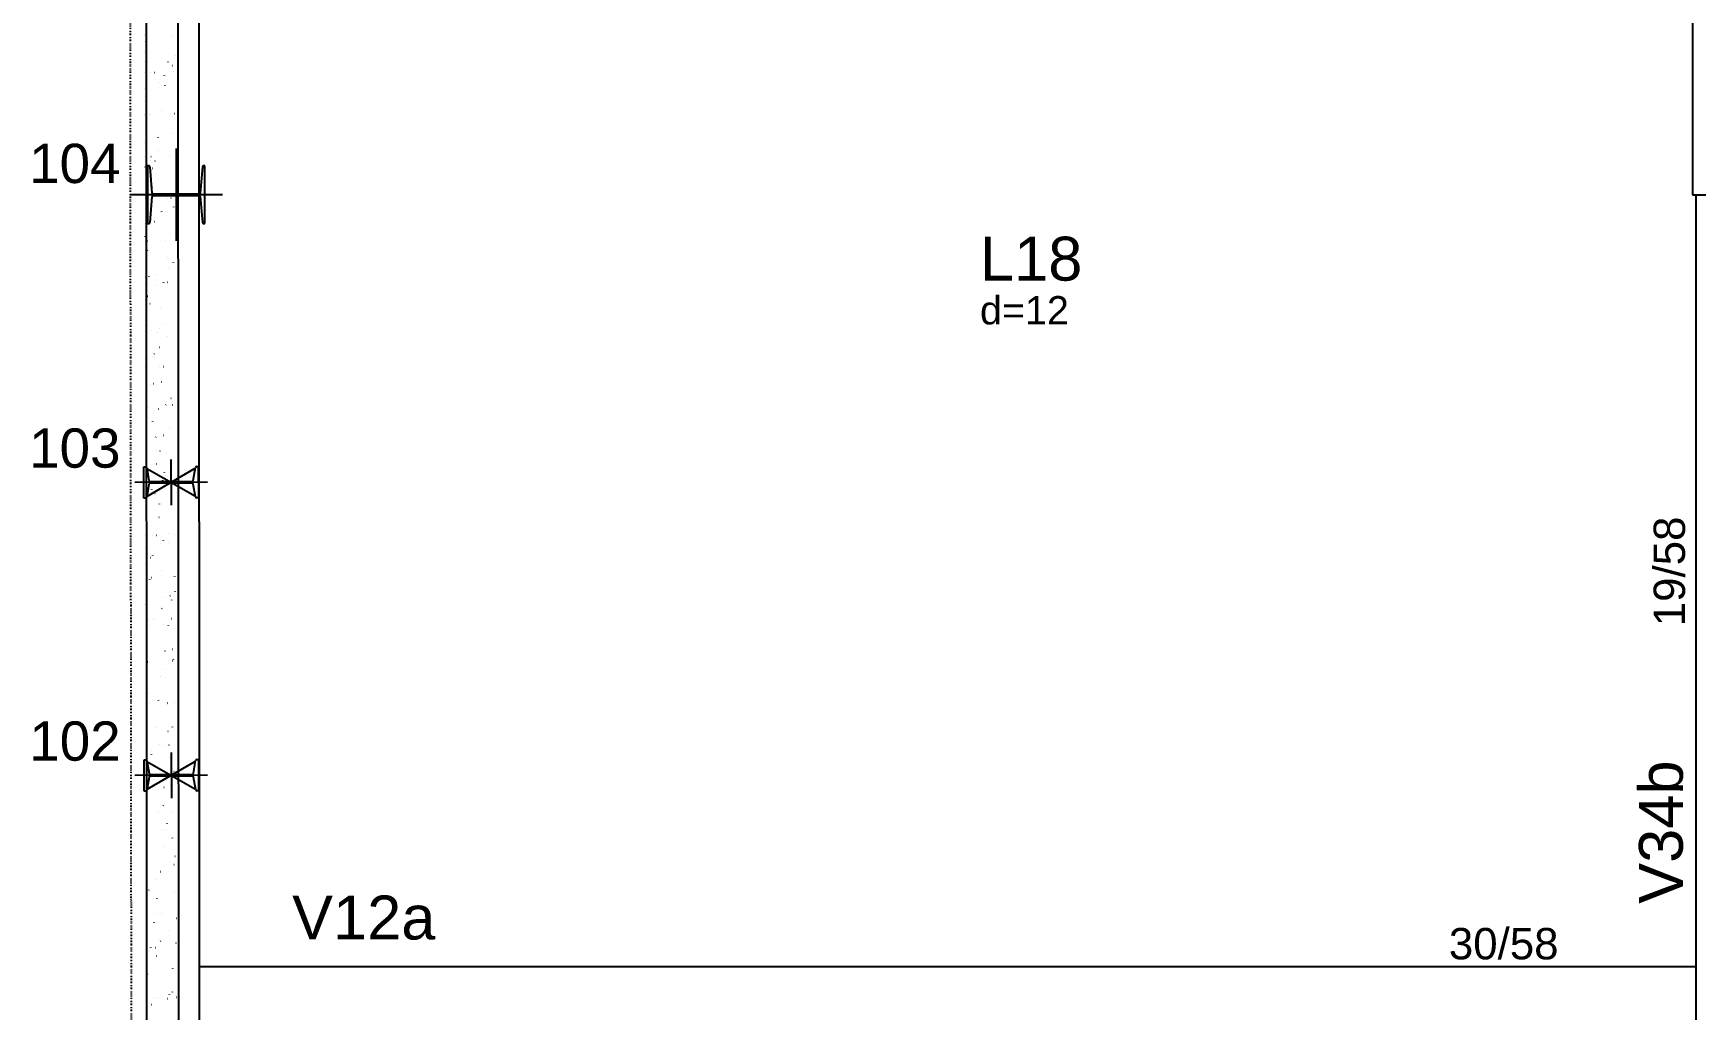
# Model space of a CAD drawing. Header units: millimetres. Extents: x 4424 to 9312, y 4538 to 9372.
# Drawn here: x 4445 to 5240, y 7080 to 7547 of the extents above; entities that cross this region are included whole.
import ezdxf

# ---------------------------------------------------------------- set-up
doc = ezdxf.new("R2010")
doc.units = ezdxf.units.MM
doc.linetypes.add('ESTILO_TQS_0003', pattern=[1.5, 0.5, -0.4, 0.1, -0.5])
for name, color, linetype in [('1', 4, 'Continuous'), ('10', 13, 'Continuous'), ('11', 22, 'Continuous'), ('13', 76, 'Continuous'), ('19', 5, 'Continuous'), ('24', 5, 'ESTILO_TQS_0003'), ('3', 2, 'Continuous'), ('49', 20, 'Continuous'), ('51', 6, 'Continuous'), ('52', 21, 'Continuous'), ('8', 5, 'Continuous')]:
    doc.layers.add(name, color=color, linetype=linetype)
doc.styles.get("Standard").update_dxf_attribs({"font": 'arial.ttf'})

# ---------------------------------------------------------------- blocks, each defined once
blk = doc.blocks.new('_H9EFD498501-010')
for p, q in [((189.286906, 3156.401925), (189.286906, 3156.401925)), ((189.286906, 3156.401925), (189.286906, 3156.401925)), ((189.286906, 3156.401925), (189.286906, 3156.401925)), ((189.287157, 3156.24727), (189.287157, 3156.24727)), ((189.287157, 3156.24727), (189.287157, 3156.24727)), ((202.13106, 3156.047022), (202.140849, 3156.121381)), ((189.299536, 3148.621326), (189.299536, 3148.621326)), ((189.914252, 3153.290554), (189.924041, 3153.364912)), ((203.892076, 3146.749255), (203.952667, 3146.762688)), ((189.307823, 3143.516004), (189.307823, 3143.516004)), ((190.71208, 3143.827321), (190.785302, 3143.843554)), ((192.114615, 3138.394658), (192.189543, 3138.39793)), ((193.98783, 3138.476445), (194.062759, 3138.479716)), ((200.466851, 3143.4061), (200.47664, 3143.480459)), ((202.436594, 3141.75826), (202.482251, 3141.817761)), ((202.829407, 3138.862476), (202.904336, 3138.865748)), ((189.316335, 3138.272483), (189.316335, 3138.272483)), ((189.316335, 3138.272483), (189.316335, 3138.272483)), ((189.316335, 3138.272483), (189.316335, 3138.272483)), ((189.32874, 3130.630084), (189.32874, 3130.630084)), ((189.32874, 3130.630084), (189.32874, 3130.630084)), ((189.32874, 3130.630084), (189.32874, 3130.630084)), ((196.295713, 3133.755308), (196.34137, 3133.81481)), ((198.692711, 3136.879137), (198.738368, 3136.938638)), ((198.978852, 3132.103629), (198.988641, 3132.177987)), ((189.338385, 3124.688342), (189.338385, 3124.688342)), ((190.040689, 3125.603602), (190.086346, 3125.663104)), ((189.348966, 3118.169773), (189.348966, 3118.169773)), ((189.348966, 3118.169773), (189.348966, 3118.169773)), ((189.349657, 3117.744163), (189.349657, 3117.744163)), ((191.541591, 3118.265505), (191.616519, 3118.268776)), ((191.789964, 3118.285166), (191.863187, 3118.301399)), ((197.388064, 3120.020395), (197.397853, 3120.094753)), ((201.656954, 3118.707151), (201.731883, 3118.710423)), ((203.530169, 3118.788938), (203.605098, 3118.792209)), ((195.723855, 3107.379473), (195.733645, 3107.453831)), ((201.876744, 3109.40296), (201.922401, 3109.462462)), ((189.370574, 3104.858243), (189.370574, 3104.858243)), ((189.370574, 3104.858243), (189.370574, 3104.858243)), ((189.370574, 3104.858243), (189.370574, 3104.858243)), ((195.621721, 3101.251255), (195.667378, 3101.310756)), ((189.381598, 3098.067063), (189.381598, 3098.067063)), ((189.381598, 3098.067063), (189.381598, 3098.067063)), ((189.381598, 3098.067063), (189.381598, 3098.067063)), ((189.389613, 3093.129413), (189.389613, 3093.129413)), ((189.389613, 3093.129413), (189.389613, 3093.129413)), ((189.391491, 3091.972322), (189.391491, 3091.972322)), ((189.48084, 3093.248303), (189.526497, 3093.307804)), ((190.369138, 3098.11018), (190.444066, 3098.113451)), ((191.877838, 3096.372131), (191.923495, 3096.431633)), ((192.242353, 3098.191966), (192.317282, 3098.195238)), ((192.867848, 3092.743012), (192.941071, 3092.759245)), ((194.235856, 3096.077001), (194.245646, 3096.15136)), ((201.08393, 3098.577998), (201.158859, 3098.581269)), ((192.645068, 3083.993767), (192.654858, 3084.068125)), ((189.412408, 3079.086402), (189.412408, 3079.086402)), ((189.412408, 3079.086402), (189.412408, 3079.086402)), ((189.414229, 3077.964353), (189.414229, 3077.964353)), ((189.414229, 3077.964353), (189.414229, 3077.964353)), ((189.562625, 3079.119704), (189.635847, 3079.135937)), ((189.796114, 3077.981026), (189.871042, 3077.984298)), ((199.911477, 3078.422673), (199.986406, 3078.425944)), ((201.202752, 3076.898907), (201.248409, 3076.958408)), ((201.784692, 3078.504459), (201.859621, 3078.507731)), ((190.98086, 3071.352845), (190.990649, 3071.427203)), ((193.945733, 3067.200858), (194.018955, 3067.217091)), ((195.061871, 3068.895955), (195.107528, 3068.955456)), ((197.458869, 3072.019784), (197.504526, 3072.079285)), ((203.197667, 3074.109314), (203.207457, 3074.183672)), ((189.433324, 3066.200481), (189.433324, 3066.200481)), ((189.433324, 3066.200481), (189.433324, 3066.200481)), ((189.433324, 3066.200481), (189.433324, 3066.200481)), ((189.44084, 3061.570485), (189.44084, 3061.570485)), ((189.44084, 3061.570485), (189.44084, 3061.570485)), ((189.443911, 3059.678562), (189.443911, 3059.678562)), ((189.443911, 3059.678562), (189.443911, 3059.678562)), ((189.443911, 3059.678562), (189.443911, 3059.678562)), ((189.492861, 3060.050374), (189.50265, 3060.124732)), ((190.284623, 3066.389209), (190.357845, 3066.405442)), ((201.533458, 3061.468392), (201.543248, 3061.54275)), ((189.44686, 3057.861643), (189.44686, 3057.861643)), ((189.454241, 3053.314561), (189.454241, 3053.314561)), ((189.454241, 3053.314561), (189.454241, 3053.314561)), ((190.496876, 3057.907488), (190.571805, 3057.910759)), ((190.640509, 3053.57755), (190.713731, 3053.593783)), ((199.338453, 3058.293519), (199.413382, 3058.296791)), ((200.04546, 3050.16592), (200.055249, 3050.240279)), ((200.642902, 3044.543607), (200.688559, 3044.603108)), ((203.0399, 3047.667436), (203.085558, 3047.726937)), ((189.475158, 3040.42864), (189.475158, 3040.42864)), ((189.475158, 3040.42864), (189.475158, 3040.42864)), ((189.475158, 3040.42864), (189.475158, 3040.42864)), ((189.479492, 3037.758933), (189.479492, 3037.758933)), ((189.479492, 3037.758933), (189.479492, 3037.758933)), ((189.479492, 3037.758933), (189.479492, 3037.758933)), ((191.362507, 3040.847055), (191.435729, 3040.863288)), ((194.387879, 3036.391901), (194.433536, 3036.451403)), ((195.023617, 3041.658704), (195.096839, 3041.674937)), ((198.166, 3038.138194), (198.240929, 3038.141466)), ((198.454672, 3038.082686), (198.464461, 3038.157044)), ((200.039215, 3038.219981), (200.114144, 3038.223252)), ((189.492068, 3030.011556), (189.492068, 3030.011556)), ((189.492068, 3030.011556), (189.492068, 3030.011556)), ((189.492068, 3030.011556), (189.492068, 3030.011556)), ((189.496075, 3027.54272), (189.496075, 3027.54272)), ((189.496075, 3027.54272), (189.496075, 3027.54272)), ((190.643996, 3031.512778), (190.689653, 3031.57228)), ((191.718393, 3028.035396), (191.791616, 3028.051629)), ((196.790463, 3025.441764), (196.800252, 3025.516122)), ((189.512123, 3017.656223), (189.512123, 3017.656223)), ((189.512123, 3017.656223), (189.512123, 3017.656223)), ((189.516992, 3014.656799), (189.516992, 3014.656799)), ((189.516992, 3014.656799), (189.516992, 3014.656799)), ((189.516992, 3014.656799), (189.516992, 3014.656799)), ((192.440391, 3015.304901), (192.513613, 3015.321134)), ((195.302464, 3014.139292), (195.312254, 3014.213651)), ((196.101501, 3016.116549), (196.174723, 3016.132782)), ((197.592976, 3018.009041), (197.667904, 3018.012312)), ((199.96891, 3012.039553), (200.014567, 3012.099055)), ((193.828029, 3004.036601), (193.873686, 3004.096103)), ((196.225027, 3007.16043), (196.270684, 3007.219932)), ((189.537909, 3001.770878), (189.537909, 3001.770878)), ((189.537909, 3001.770878), (189.537909, 3001.770878)), ((189.543295, 2998.452627), (189.543295, 2998.452627)), ((189.543295, 2998.452627), (189.543295, 2998.452627)), ((189.544755, 2997.553513), (189.544755, 2997.553513)), ((189.544755, 2997.553513), (189.544755, 2997.553513)), ((189.544755, 2997.553513), (189.544755, 2997.553513)), ((192.796277, 3002.493241), (192.8695, 3002.509474)), ((193.711676, 3002.056058), (193.721466, 3002.130417)), ((196.420523, 2997.853716), (196.495452, 2997.856987)), ((198.293738, 2997.935502), (198.368667, 2997.938773)), ((189.558826, 2988.884958), (189.558826, 2988.884958)), ((189.558826, 2988.884958), (189.558826, 2988.884958)), ((189.558826, 2988.884958), (189.558826, 2988.884958)), ((192.047467, 2989.415136), (192.057257, 2989.489495)), ((193.518275, 2989.762747), (193.591497, 2989.77898)), ((197.179385, 2990.574395), (197.252607, 2990.590628)), ((199.40906, 2979.684253), (199.454717, 2979.743755)), ((201.806058, 2982.808082), (201.851716, 2982.867584)), ((202.600066, 2979.530683), (202.609856, 2979.605041)), ((189.577386, 2977.450803), (189.577386, 2977.450803)), ((189.577386, 2977.450803), (189.577386, 2977.450803)), ((189.579742, 2975.999037), (189.579742, 2975.999037)), ((189.579742, 2975.999037), (189.579742, 2975.999037)), ((190.559469, 2978.112665), (190.569258, 2978.187023)), ((193.154037, 2971.532548), (193.199694, 2971.592049)), ((193.874162, 2976.951087), (193.947384, 2976.96732)), ((195.847499, 2977.724562), (195.922427, 2977.727834)), ((189.588286, 2970.735799), (189.588286, 2970.735799)), ((189.588286, 2970.735799), (189.588286, 2970.735799)), ((189.588286, 2970.735799), (189.588286, 2970.735799)), ((189.594523, 2966.893699), (189.594523, 2966.893699)), ((194.596159, 2964.220593), (194.669381, 2964.236825)), ((198.257269, 2965.032241), (198.330491, 2965.048474)), ((201.112068, 2968.228211), (201.121857, 2968.30257)), ((189.600659, 2963.113117), (189.600659, 2963.113117)), ((189.600659, 2963.113117), (189.600659, 2963.113117)), ((189.600659, 2963.113117), (189.600659, 2963.113117)), ((189.610017, 2957.348093), (189.610017, 2957.348093)), ((189.610017, 2957.348093), (189.610017, 2957.348093)), ((189.610017, 2957.348093), (189.610017, 2957.348093)), ((194.675046, 2957.569237), (194.749974, 2957.572509)), ((196.548261, 2957.651023), (196.62319, 2957.654295)), ((199.52128, 2956.144977), (199.531069, 2956.219336)), ((189.621576, 2950.227196), (189.621576, 2950.227196)), ((189.621576, 2950.227196), (189.621576, 2950.227196)), ((194.952046, 2951.408933), (195.025268, 2951.425166)), ((194.991185, 2942.301077), (195.036842, 2942.360578)), ((197.857071, 2943.504055), (197.86686, 2943.578414)), ((198.735068, 2947.1802), (198.780725, 2947.239701)), ((189.642493, 2937.341276), (189.642493, 2937.341276)), ((189.642493, 2937.341276), (189.642493, 2937.341276)), ((189.642493, 2937.341276), (189.642493, 2937.341276)), ((189.642649, 2937.245383), (189.642649, 2937.245383)), ((189.642649, 2937.245383), (189.642649, 2937.245383)), ((189.64575, 2935.33477), (189.64575, 2935.33477)), ((189.64575, 2935.33477), (189.64575, 2935.33477)), ((192.594187, 2939.177248), (192.639844, 2939.23675)), ((194.102022, 2937.440084), (194.17695, 2937.443355)), ((195.674043, 2938.678438), (195.747266, 2938.694671)), ((196.369072, 2932.201584), (196.378862, 2932.275942)), ((199.335153, 2939.490087), (199.408376, 2939.50632)), ((204.217385, 2937.88173), (204.236198, 2937.882551)), ((189.66341, 2924.455355), (189.66341, 2924.455355)), ((189.66341, 2924.455355), (189.66341, 2924.455355)), ((196.02993, 2925.866779), (196.103152, 2925.883012)), ((189.67528, 2917.142673), (189.67528, 2917.142673)), ((189.67528, 2917.142673), (189.67528, 2917.142673)), ((189.67528, 2917.142673), (189.67528, 2917.142673)), ((192.929569, 2917.284759), (193.004497, 2917.28803)), ((194.778284, 2920.11835), (194.788074, 2920.192708)), ((194.802784, 2917.366545), (194.877713, 2917.369816)), ((200.572217, 2917.948729), (200.617874, 2918.00823)), ((203.644361, 2917.752577), (203.71929, 2917.755848)), ((189.684327, 2911.569435), (189.684327, 2911.569435)), ((189.684327, 2911.569435), (189.684327, 2911.569435)), ((189.684327, 2911.569435), (189.684327, 2911.569435)), ((196.751928, 2913.136284), (196.82515, 2913.152517)), ((198.175218, 2914.8249), (198.220876, 2914.884402)), ((200.413038, 2913.947933), (200.48626, 2913.964166)), ((189.696978, 2903.775842), (189.696978, 2903.775842)), ((191.920195, 2906.673195), (191.965852, 2906.732696)), ((193.114075, 2907.477428), (193.123865, 2907.551786)), ((197.107814, 2900.324625), (197.181036, 2900.340858)), ((189.705244, 2898.683514), (189.705244, 2898.683514)), ((189.705244, 2898.683514), (189.705244, 2898.683514)), ((189.707912, 2897.039963), (189.707912, 2897.039963)), ((189.707912, 2897.039963), (189.707912, 2897.039963)), ((191.626077, 2896.174956), (191.635866, 2896.249314)), ((192.356545, 2897.155605), (192.431473, 2897.158877)), ((202.471908, 2897.597251), (202.546837, 2897.600523)), ((203.666674, 2897.592974), (203.676464, 2897.667332)), ((189.726161, 2885.797594), (189.726161, 2885.797594)), ((189.726161, 2885.797594), (189.726161, 2885.797594)), ((189.726161, 2885.797594), (189.726161, 2885.797594)), ((190.035289, 2884.091722), (190.045078, 2884.16608)), ((197.829812, 2887.59413), (197.903034, 2887.610363)), ((201.490922, 2888.405778), (201.564144, 2888.422011)), ((202.178676, 2886.290503), (202.188465, 2886.364861)), ((203.75625, 2890.472552), (203.801907, 2890.532054)), ((189.732661, 2881.793035), (189.732661, 2881.793035)), ((189.732661, 2881.793035), (189.732661, 2881.793035)), ((189.740543, 2876.937253), (189.740543, 2876.937253)), ((189.740543, 2876.937253), (189.740543, 2876.937253)), ((189.740543, 2876.937253), (189.740543, 2876.937253)), ((191.184092, 2877.00028), (191.25902, 2877.003552)), ((193.057307, 2877.082066), (193.132236, 2877.085338)), ((193.757343, 2877.441723), (193.803, 2877.501225)), ((197.501226, 2882.320847), (197.546883, 2882.380348)), ((201.898884, 2877.468098), (201.973813, 2877.471369)), ((189.747077, 2872.911673), (189.747077, 2872.911673)), ((189.747077, 2872.911673), (189.747077, 2872.911673)), ((189.748205, 2872.216913), (189.748205, 2872.216913)), ((189.748205, 2872.216913), (189.748205, 2872.216913)), ((191.360345, 2874.317895), (191.406002, 2874.377396)), ((198.185698, 2874.78247), (198.25892, 2874.798703)), ((200.587888, 2874.207268), (200.597677, 2874.281627)), ((198.907696, 2862.051976), (198.980918, 2862.068209)), ((198.923679, 2861.566346), (198.933468, 2861.640705)), ((202.568806, 2862.863624), (202.642028, 2862.879857)), ((189.767994, 2860.025753), (189.767994, 2860.025753)), ((189.767994, 2860.025753), (189.767994, 2860.025753)), ((189.767994, 2860.025753), (189.767994, 2860.025753)), ((189.773174, 2856.834543), (189.773174, 2856.834543)), ((189.773174, 2856.834543), (189.773174, 2856.834543)), ((190.611068, 2856.871127), (190.685996, 2856.874398)), ((199.338375, 2853.089376), (199.384032, 2853.148877)), ((200.726431, 2857.312773), (200.80136, 2857.316044)), ((202.599646, 2857.394559), (202.674575, 2857.397831)), ((203.082257, 2857.968499), (203.127914, 2858.028)), ((189.788911, 2847.139832), (189.788911, 2847.139832)), ((189.788911, 2847.139832), (189.788911, 2847.139832)), ((196.941376, 2849.965547), (196.987034, 2850.025048)), ((197.43568, 2850.263875), (197.44547, 2850.338233)), ((199.263582, 2849.240316), (199.336805, 2849.256549)), ((189.799433, 2840.657984), (189.799433, 2840.657984)), ((189.805806, 2836.731833), (189.805806, 2836.731833)), ((190.686353, 2841.813841), (190.73201, 2841.873343)), ((191.31183, 2836.797588), (191.386759, 2836.800859)), ((195.844892, 2838.180641), (195.854682, 2838.254999)), ((199.98558, 2836.509821), (200.058802, 2836.526054)), ((200.153407, 2837.183619), (200.228336, 2837.186891)), ((203.64669, 2837.32147), (203.719912, 2837.337703)), ((189.809828, 2834.253912), (189.809828, 2834.253912)), ((189.809828, 2834.253912), (189.809828, 2834.253912)), ((189.809828, 2834.253912), (189.809828, 2834.253912)), ((189.830745, 2821.367991), (189.830745, 2821.367991)), ((189.830745, 2821.367991), (189.830745, 2821.367991)), ((194.180683, 2825.539719), (194.190473, 2825.614077)), ((200.341467, 2823.698162), (200.414689, 2823.714395)), ((202.522408, 2825.613199), (202.568065, 2825.6727)), ((189.838437, 2816.629123), (189.838437, 2816.629123)), ((189.838437, 2816.629123), (189.838437, 2816.629123)), ((189.838437, 2816.629123), (189.838437, 2816.629123)), ((192.523501, 2812.58237), (192.569158, 2812.641872)), ((192.692685, 2814.237247), (192.702474, 2814.311606)), ((196.267384, 2817.461493), (196.313041, 2817.520995)), ((198.980954, 2817.028294), (199.055883, 2817.031566)), ((200.854169, 2817.110081), (200.929098, 2817.113352)), ((189.85066, 2809.099056), (189.85066, 2809.099056)), ((189.85066, 2809.099056), (189.85066, 2809.099056)), ((189.851662, 2808.48207), (189.851662, 2808.48207)), ((189.851662, 2808.48207), (189.851662, 2808.48207)), ((189.851662, 2808.48207), (189.851662, 2808.48207)), ((190.126503, 2809.458541), (190.17216, 2809.518043)), ((201.063464, 2810.967667), (201.136686, 2810.9839)), ((191.101897, 2802.154013), (191.111686, 2802.228372)), ((198.40793, 2796.899141), (198.482859, 2796.902412)), ((201.419351, 2798.156008), (201.492573, 2798.172241)), ((203.245283, 2804.352794), (203.255073, 2804.427152)), ((189.871068, 2796.526414), (189.871068, 2796.526414)), ((189.871068, 2796.526414), (189.871068, 2796.526414)), ((189.872579, 2795.59615), (189.872579, 2795.59615)), ((189.872579, 2795.59615), (189.872579, 2795.59615)), ((189.877036, 2792.850271), (189.877036, 2792.850271)), ((189.877036, 2792.850271), (189.877036, 2792.850271)), ((201.654495, 2792.26956), (201.664285, 2792.343918)), ((201.848415, 2793.109145), (201.894073, 2793.168647)), ((189.893495, 2782.710229), (189.893495, 2782.710229)), ((189.893495, 2782.710229), (189.893495, 2782.710229)), ((189.893495, 2782.710229), (189.893495, 2782.710229)), ((195.707535, 2785.106193), (195.753192, 2785.165695)), ((198.104533, 2788.230022), (198.15019, 2788.289524)), ((202.141348, 2785.425513), (202.214571, 2785.441746)), ((189.901888, 2777.540127), (189.901888, 2777.540127)), ((189.901888, 2777.540127), (189.901888, 2777.540127)), ((189.9037, 2776.423704), (189.9037, 2776.423704)), ((189.9037, 2776.423704), (189.9037, 2776.423704)), ((189.9037, 2776.423704), (189.9037, 2776.423704)), ((197.235477, 2776.743816), (197.310406, 2776.747087)), ((199.108692, 2776.825602), (199.183621, 2776.828874)), ((199.990286, 2779.628638), (200.000076, 2779.702996)), ((189.914412, 2769.824309), (189.914412, 2769.824309)), ((189.914412, 2769.824309), (189.914412, 2769.824309)), ((198.502288, 2768.326166), (198.512077, 2768.400525)), ((202.497235, 2772.613853), (202.570457, 2772.630086)), ((201.288566, 2760.753845), (201.334223, 2760.813347)), ((203.219232, 2759.883359), (203.292455, 2759.899592)), ((203.685564, 2763.877674), (203.731221, 2763.937176)), ((189.935329, 2756.938388), (189.935329, 2756.938388)), ((189.935329, 2756.938388), (189.935329, 2756.938388)), ((189.935329, 2756.938388), (189.935329, 2756.938388)), ((189.936331, 2756.320994), (189.936331, 2756.320994)), ((189.936331, 2756.320994), (189.936331, 2756.320994)), ((195.033542, 2752.60214), (195.079199, 2752.661641)), ((196.662453, 2756.614662), (196.737381, 2756.617934)), ((196.9115, 2756.242932), (196.921289, 2756.31729)), ((189.953115, 2745.981198), (189.953115, 2745.981198)), ((189.953115, 2745.981198), (189.953115, 2745.981198)), ((189.953115, 2745.981198), (189.953115, 2745.981198)), ((189.956246, 2744.052468), (189.956246, 2744.052468)), ((190.395123, 2744.149764), (190.468345, 2744.165997)), ((191.289659, 2747.723017), (191.335317, 2747.782518)), ((195.247291, 2743.60201), (195.25708, 2743.676368)), ((203.575119, 2747.071699), (203.648341, 2747.087932)), ((189.968963, 2736.218284), (189.968963, 2736.218284)), ((189.968963, 2736.218284), (189.968963, 2736.218284)), ((189.968963, 2736.218284), (189.968963, 2736.218284)), ((195.49, 2736.459337), (195.564929, 2736.462609)), ((197.363215, 2736.541124), (197.438144, 2736.544395)), ((204.297117, 2734.341205), (204.370339, 2734.357438)), ((189.977163, 2731.166547), (189.977163, 2731.166547)), ((189.977163, 2731.166547), (189.977163, 2731.166547)), ((189.977163, 2731.166547), (189.977163, 2731.166547)), ((193.759292, 2732.299539), (193.769082, 2732.373897)), ((200.614574, 2728.249792), (200.660231, 2728.309293)), ((189.99808, 2718.280627), (189.99808, 2718.280627)), ((191.473007, 2718.60761), (191.546229, 2718.623843)), ((192.168504, 2720.216304), (192.178294, 2720.290663)), ((194.473693, 2720.24684), (194.51935, 2720.306342)), ((196.870691, 2723.370669), (196.916348, 2723.43017)), ((204.311891, 2722.415085), (204.321681, 2722.489444)), ((190.001594, 2716.115574), (190.001594, 2716.115574)), ((190.001594, 2716.115574), (190.001594, 2716.115574)), ((190.004343, 2714.42227), (190.004343, 2714.42227)), ((190.004343, 2714.42227), (190.004343, 2714.42227)), ((194.916976, 2716.330184), (194.991904, 2716.333455)), ((202.721103, 2710.331851), (202.730893, 2710.406209)), ((190.018997, 2705.394706), (190.018997, 2705.394706)), ((190.018997, 2705.394706), (190.018997, 2705.394706)), ((190.018997, 2705.394706), (190.018997, 2705.394706)), ((190.021411, 2703.907508), (190.021411, 2703.907508)), ((190.504295, 2707.575382), (190.514085, 2707.649741)), ((190.034225, 2696.012864), (190.034225, 2696.012864)), ((190.034225, 2696.012864), (190.034225, 2696.012864)), ((190.034225, 2696.012864), (190.034225, 2696.012864)), ((193.744523, 2696.174859), (193.819451, 2696.17813)), ((195.617738, 2696.256645), (195.692667, 2696.259917)), ((200.054724, 2695.894492), (200.100381, 2695.953994)), ((201.056894, 2697.690929), (201.066684, 2697.765287)), ((202.451722, 2699.018321), (202.497379, 2699.077822)), ((204.459315, 2696.642677), (204.534244, 2696.645948)), ((190.039913, 2692.508786), (190.039913, 2692.508786)), ((192.550891, 2693.065456), (192.624113, 2693.081689))]:
    blk.add_line(p, q)

msp = doc.modelspace()

# ---------------------------------------------------------------- linework, layer by layer
at = {"layer": '1'}
for points in [[(5239.63, 7469.52), (5239.63, 7100.52)], [(4624.63, 7100.52), (4524.44, 7100.52)], [(5239.63, 7100.52), (4624.63, 7100.52)], [(5239.63, 7100.52), (5239.63, 7070.52)]]:
    msp.add_lwpolyline(points, dxfattribs=at)
at = {"layer": '24'}
msp.add_line((4494.58, 4809.84), (4490.49, 8470.52), dxfattribs=at)
at = {"layer": '3'}
msp.add_lwpolyline([(5238.13, 7469.52), (5260.13, 7469.52), (5260.13, 7669.52), (5238.13, 7669.52), (5238.13, 7469.52)], dxfattribs=at)
at = {"layer": '49'}
for p, q in [((4500.57, 4811.91), (4499.05, 7894.44)), ((4514.05, 7894.44), (4514.87, 6227.54)), ((4524.05, 7894.45), (4524.87, 6227.54))]:
    msp.add_line(p, q, dxfattribs=at)
at = {"layer": '51'}
for p, q in [((4513.42, 7491.59), (4513.42, 7447.44)), ((4500.36, 7483.29), (4499.67, 7483.29)), ((4499.67, 7483.29), (4499.67, 7455.74)), ((4501.89, 7470.3), (4500.92, 7482.85)), ((4525.93, 7482.85), (4524.95, 7470.3)), ((4527.18, 7483.29), (4526.49, 7483.29)), ((4527.18, 7455.74), (4527.18, 7483.29)), ((4535.5, 7469.52), (4491.35, 7469.52)), ((4535.5, 7469.52), (4491.35, 7469.52)), ((4500.92, 7456.19), (4501.89, 7468.69)), ((4524.39, 7469.86), (4502.45, 7469.86)), ((4502.45, 7469.14), (4524.39, 7469.14)), ((4524.95, 7468.69), (4525.93, 7456.19)), ((4499.67, 7455.74), (4500.36, 7455.74)), ((4526.49, 7455.74), (4527.18, 7455.74)), ((4510.93, 7343), (4511.03, 7321.19)), ((4498.02, 7324.54), (4497.95, 7339.54)), ((4497.95, 7339.54), (4498.7, 7339.54)), ((4499.32, 7339.06), (4500.41, 7332.92)), ((4499.38, 7338.69), (4522.59, 7325.5)), ((4499.44, 7325.4), (4522.53, 7338.79)), ((4521.55, 7333.02), (4522.59, 7339.16)), ((4523.2, 7339.65), (4523.95, 7339.65)), ((4523.95, 7339.65), (4524.02, 7324.65)), ((4528.33, 7332.17), (4493.64, 7332.02)), ((4500.42, 7331.17), (4499.38, 7325.03)), ((4501.02, 7332.44), (4520.95, 7332.53)), ((4520.95, 7331.75), (4501.02, 7331.66)), ((4522.65, 7325.13), (4521.56, 7331.27)), ((4498.77, 7324.54), (4498.02, 7324.54)), ((4524.02, 7324.65), (4523.26, 7324.65)), ((4498.11, 7184.54), (4498.04, 7199.54)), ((4498.04, 7199.54), (4498.79, 7199.54)), ((4499.4, 7199.06), (4500.5, 7192.92)), ((4499.47, 7198.69), (4522.67, 7185.5)), ((4499.53, 7185.4), (4522.61, 7198.79)), ((4511.02, 7203), (4511.12, 7181.19)), ((4521.64, 7193.02), (4522.68, 7199.16)), ((4523.28, 7199.65), (4524.04, 7199.65)), ((4524.04, 7199.65), (4524.11, 7184.65)), ((4528.42, 7192.17), (4493.72, 7192.02)), ((4500.5, 7191.17), (4499.47, 7185.03)), ((4501.11, 7192.44), (4521.03, 7192.53)), ((4521.04, 7191.75), (4501.11, 7191.66)), ((4522.74, 7185.13), (4521.65, 7191.27)), ((4498.86, 7184.54), (4498.11, 7184.54)), ((4524.11, 7184.65), (4523.35, 7184.65))]:
    msp.add_line(p, q, dxfattribs=at)
for centre, radius, start, end in [((4500.36, 7482.72), 0.573, 13.13877, 90), ((4526.49, 7482.72), 0.573, 90, 166.86123), ((4502.45, 7470.43), 0.573, 193.13877, 270), ((4502.45, 7468.56), 0.573, 89.895, 166.86115), ((4524.39, 7470.43), 0.573, 270, 346.86123), ((4524.39, 7468.56), 0.573, 13.13877, 90), ((4500.36, 7456.32), 0.573, 270, 346.86123), ((4526.49, 7456.32), 0.573, 193.13877, 270), ((4498.71, 7338.91), 0.625, 13.3965, 90.25773), ((4523.2, 7339.03), 0.625, 90.25773, 167.11896), ((4501.02, 7333.07), 0.625, 193.39658, 270.36272), ((4501.02, 7331.03), 0.625, 90.25773, 167.11896), ((4520.94, 7333.16), 0.625, 270.25773, 347.11896), ((4520.95, 7331.12), 0.625, 13.3965, 90.25773), ((4498.77, 7325.17), 0.625, 270.25773, 347.11896), ((4523.26, 7325.28), 0.625, 193.3965, 270.25773), ((4498.8, 7198.91), 0.625, 13.3965, 90.25773), ((4523.29, 7199.03), 0.625, 90.25773, 167.11896), ((4501.1, 7193.07), 0.625, 193.39658, 270.36272), ((4501.11, 7191.03), 0.625, 90.25773, 167.11896), ((4521.03, 7193.16), 0.625, 270.25773, 347.11896), ((4521.04, 7191.12), 0.625, 13.3965, 90.25773), ((4498.86, 7185.17), 0.625, 270.25773, 347.11896), ((4523.35, 7185.28), 0.625, 193.3965, 270.25773)]:
    msp.add_arc(centre, radius, start, end, dxfattribs=at)

# ---------------------------------------------------------------- block references
at = {"layer": '19'}
msp.add_blockref('_H9EFD498501-010', (4309.13, 4389.52), dxfattribs=at)

# ---------------------------------------------------------------- texts
at = {"layer": '10'}
msp.add_text('L18', height=21, dxfattribs=at).set_placement((4897.57, 7428.47))
at = {"layer": '11'}
msp.add_text('19/58', height=15, rotation=90, dxfattribs=at).set_placement((5234.5, 7263.31))
msp.add_text('30/58', height=15, dxfattribs=at).set_placement((5121.63, 7104.15))
at = {"layer": '13'}
msp.add_text('d=12', height=13.5, dxfattribs=at).set_placement((4897.57, 7407.57))
at = {"layer": '52'}
for s, p in [('104', (4443.12, 7475.12)), ('103', (4443.12, 7339.1)), ('102', (4443.2, 7199.1))]:
    msp.add_text(s, height=18.75, dxfattribs=at).set_placement(p)
at = {"layer": '8'}
msp.add_text('V34b', height=21, rotation=90, dxfattribs=at).set_placement((5233.47, 7130.69))
msp.add_text('V12a', height=21, dxfattribs=at).set_placement((4568.81, 7113.65))

doc.saveas('drawing.dxf')
